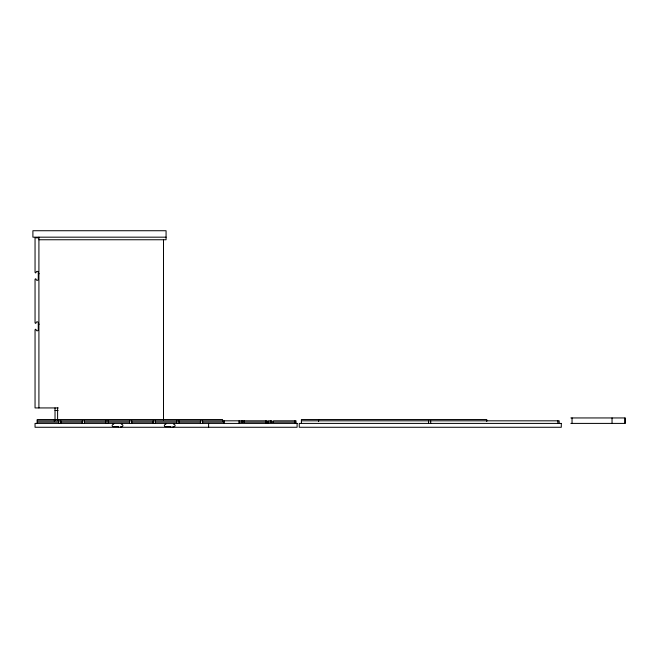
<?xml version="1.0" encoding="UTF-8"?>
<svg xmlns="http://www.w3.org/2000/svg" width="658" height="658" viewBox="0 0 658 658"><rect width="100%" height="100%" fill="white"/><g stroke="black" fill="none" stroke-linecap="round" stroke-linejoin="round"><path stroke-width="0.99" d="M121.829 423.407L121.286 423.941L121.829 424.476A1.077 1.077 0 0 1 122.898 425.553A1.077 1.077 0 0 1 121.829 426.623L120.751 426.623L120.751 427.272M174.025 423.407L173.482 423.941L174.025 424.476A1.077 1.077 0 0 1 175.094 425.553A1.077 1.077 0 0 1 174.025 426.623L172.947 426.623L172.947 427.272M166.071 237.176L32.9 237.176L32.9 230.728L166.071 230.728L166.071 239.751L38.912 239.751M38.912 237.818L35.047 237.818L35.047 272.404L35.581 272.938L36.124 272.404A1.077 1.077 0 0 1 37.193 271.326A1.077 1.077 0 0 1 38.271 272.404L38.271 273.473L38.912 273.473M38.912 273.901L38.271 273.901L38.271 279.272A1.077 1.077 0 0 1 37.193 280.349A1.077 1.077 0 0 1 36.124 279.272L35.581 278.737L35.047 279.272L35.047 322.881L35.581 323.415L36.124 322.881A1.077 1.077 0 0 1 37.193 321.803A1.077 1.077 0 0 1 38.271 322.881L38.271 323.95L38.912 323.95M38.912 324.386L38.271 324.386L38.271 329.748A1.077 1.077 0 0 1 37.193 330.826A1.077 1.077 0 0 1 36.124 329.748L35.581 329.214L35.047 329.748L35.047 407.935L58.274 407.935M55.025 410.518L58.093 410.518M570.856 417.945L625.1 417.945L625.1 423.407L570.856 423.407M37.193 420.824L267.025 420.824L267.025 423.407M301.397 420.824L559.152 420.824L559.152 423.407M37.193 422.115L58.677 422.115M60.824 422.115L82.299 422.115M84.454 422.115L105.93 422.115M108.077 422.115L129.56 422.115M131.707 422.115L153.182 422.115M155.337 422.115L176.813 422.115M178.96 422.115L200.443 422.115M202.59 422.115L224.065 422.115M239.101 422.115L265.955 422.115M268.102 422.115L294.949 422.115M165.429 423.407L165.964 423.941L165.429 424.476A1.077 1.077 0 0 0 164.352 425.553A1.077 1.077 0 0 0 165.429 426.623L170.8 426.623L170.8 427.272M113.234 423.407L113.768 423.941L113.234 424.476A1.077 1.077 0 0 0 112.156 425.553A1.077 1.077 0 0 0 113.234 426.623L118.604 426.623L118.604 427.272M624.993 417.945L624.993 423.407M612.039 417.945L612.039 423.407M572.041 417.945L572.041 423.407M557.861 420.824L557.861 423.407M486.764 421.474L486.764 419.541L301.397 419.541L301.397 423.407M430.702 420.824L430.702 423.407M428.555 420.824L428.555 423.407M318.579 419.541L318.579 421.474M296.026 423.407L296.026 420.824L273.473 420.824L273.473 422.115M294.949 420.824L294.949 423.407M271.968 422.115L271.968 420.824L268.102 420.824L268.102 423.407M270.899 420.824L270.899 422.115M265.955 420.824L265.955 423.407M244.472 420.824L244.472 422.115M242.975 420.824L242.975 422.115M241.897 420.824L241.897 422.115M239.101 420.824L239.101 423.407M224.065 420.824L224.065 423.407M222.569 421.474L222.569 419.541L37.193 419.541L37.193 423.407M208.602 423.407L208.602 427.272M202.59 420.824L202.59 423.407M200.443 420.824L200.443 423.407M178.96 420.824L178.96 423.407M176.813 420.824L176.813 423.407M163.497 239.751L163.497 420.223M155.337 420.824L155.337 423.407M153.182 420.824L153.182 423.407M131.707 420.824L131.707 423.407M129.56 420.824L129.56 423.407M108.077 420.824L108.077 423.407M105.93 420.824L105.93 423.407M84.454 420.824L84.454 423.407M82.299 420.824L82.299 423.407M60.824 420.824L60.824 423.407M58.677 420.824L58.677 423.407M57.6 407.935L57.6 420.372M55.025 407.935L55.025 420.372M54.384 419.541L54.384 421.474M38.912 237.176L38.912 407.935M297.103 423.407L35.047 423.407L35.047 427.272L297.103 427.272L297.103 423.407M561.299 423.407L299.25 423.407L299.25 427.272L561.299 427.272L561.299 423.407"/></g></svg>
